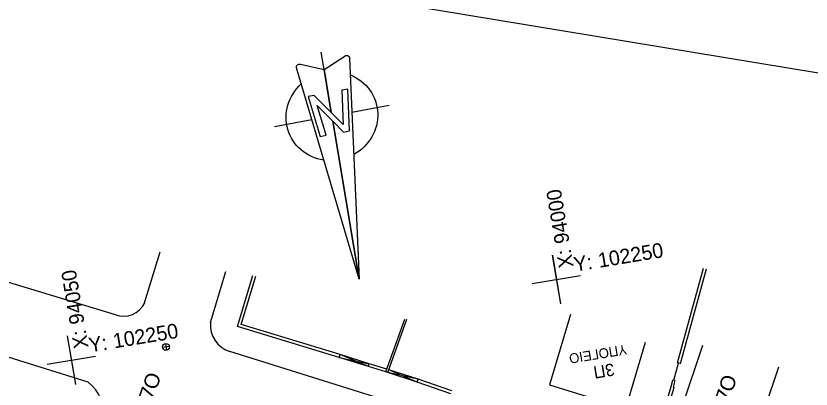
# Model space of a CAD drawing. Header units: metres. Extents: x 93017 to 94633, y 101979 to 102793.
# Drawn here: x 94058.3 to 94074.48, y 102375.63 to 102383.22 of the extents above; entities that cross this region are included whole.
import ezdxf
from ezdxf.enums import TextEntityAlignment as Align

# ---------------------------------------------------------------- set-up
doc = ezdxf.new("R2010")
doc.units = ezdxf.units.M
doc.header["$LTSCALE"] = 0.75
doc.header["$MEASUREMENT"] = 0
for name, color, linetype in [('CG_DIAF', 253, 'Continuous'), ('CG_FREATIO', 252, 'Continuous'), ('CG_KG', 253, 'KG'), ('CG_KR', 253, 'Continuous'), ('CG_KT', 253, 'Continuous'), ('CG_KTISMATA_TXT', 252, 'Continuous'), ('CG_MD', 253, 'Continuous'), ('GEOLOGY', 7, 'Continuous'), ('KANABOS', 8, 'Continuous'), ('OTM Solid 252', 252, 'Continuous'), ('OTM Text 0.25', 2, 'Continuous'), ('OTM Title + Pinakida', 7, 'Continuous')]:
    doc.layers.add(name, color=color, linetype=linetype)
doc.styles.add('ARIAL', font='ARIAL.TTF')
doc.styles.add('Arial Greek', font='ARIAL.TTF')
doc.styles.add('GRSIMP', font='grsimp')
doc.styles.add('KTISMATA', font='win-sim.shx')
doc.linetypes.add('KG', pattern='A,5,-0.5,[114,OrizLt.shx,S=1,R=0,X=0,Y=0.5],-0.5', length=6)

# ---------------------------------------------------------------- blocks, each defined once
blk = doc.blocks.new('ARI_KAN')
at = {"layer": 'OTM Solid 252', "style": 'GRSIMP'}
blk.add_text('X:', height=1.5, rotation=90, dxfattribs=at).set_placement((1.2, 1), align=Align.MIDDLE_LEFT)
blk.add_text('Y:', height=1.5, dxfattribs=at).set_placement((2, 1.2), align=Align.MIDDLE_LEFT)
blk.add_attdef('X', text='', height=1.5, rotation=90, dxfattribs=at).set_placement((1.2, 3.5), align=Align.MIDDLE_LEFT)
blk.add_attdef('Y', text='', height=1.5, dxfattribs=at).set_placement((4.5, 1.2), align=Align.MIDDLE_LEFT)
blk = doc.blocks.new('cross')
at = {"layer": 'GEOLOGY', "color": 6}
for p, q in [((11345.511, -2144.538), (11345.511, -2149.538)), ((11343.011, -2147.038), (11348.011, -2147.038))]:
    blk.add_line(p, q, dxfattribs=at)
blk = doc.blocks.new('noth')
at = {"linetype": 'Continuous', "extrusion": (0.062852, -0.27733, 0.958717)}
for p, q in [((40.033, 191.744, -568.886), (42.776, 214.083, -562.604)), ((42.776, 214.083, -562.604), (42.776, 197.783, -567.319)), ((41.243, 199.046, -566.853), (40.726, 194.833, -568.038)), ((41.871, 199.056, -566.891), (41.243, 199.046, -566.853)), ((42.776, 197.783, -567.319), (41.871, 199.056, -566.891)), ((41.354, 194.843, -568.076), (41.777, 198.294, -567.106)), ((41.777, 198.294, -567.106), (42.776, 196.889, -567.577)), ((42.776, 196.889, -567.577), (42.776, 192.469, -568.856)), ((40.726, 194.833, -568.038), (41.354, 194.843, -568.076)), ((42.776, 192.469, -568.856), (40.492, 191.453, -569))]:
    blk.add_line(p, q, dxfattribs=at)
at = {"linetype": 'Continuous', "extrusion": (0.062762, -0.277294, 0.958733)}
blk.add_line((42.776, 214.083, -562.604), (45.519, 191.84, -569.217), dxfattribs=at)
at = {"linetype": 'Continuous', "extrusion": (0.062741, -0.277313, 0.958729)}
for p, q in [((42.776, 197.783, -567.319), (42.776, 214.083, -562.604)), ((44.309, 199.097, -567.039), (43.681, 199.086, -567.001)), ((43.681, 199.086, -567.001), (44.065, 195.97, -567.927)), ((44.826, 194.898, -568.287), (44.309, 199.097, -567.039)), ((44.065, 195.97, -567.927), (42.776, 197.783, -567.319)), ((44.844, 197.308, -567.591), (48.702, 197.375, -567.824)), ((36.85, 197.168, -567.108), (40.708, 197.236, -567.341)), ((42.776, 192.468, -568.856), (42.776, 196.889, -567.577)), ((42.776, 196.889, -567.577), (44.198, 194.888, -568.249)), ((44.198, 194.888, -568.249), (44.826, 194.898, -568.287)), ((42.776, 192.468, -568.856), (42.776, 190.668, -569.377)), ((45.06, 191.532, -569.276), (42.776, 192.468, -568.856))]:
    blk.add_line(p, q, dxfattribs=at)
at = {"linetype": 'Continuous', "extrusion": (0.062727, -0.277311, 0.95873)}
for centre, major_axis, start_param, end_param in [((42.776, 197.272, -567.466), (3.308, 3.242, 0.721), 1.122517, 3.353925), ((42.776, 197.272, -567.466), (3.308, 3.242, 0.721), 4.500078, 6.731463), ((40.344, 191.715, -568.915), (0.221, 0.216, 0.048), 2.238903, 4.423491)]:
    blk.add_ellipse(centre, major_axis=major_axis, ratio=0.999988, start_param=start_param, end_param=end_param, dxfattribs=at)
at = {"linetype": 'Continuous', "extrusion": (-0.062727, 0.277311, -0.95873)}
blk.add_ellipse((45.209, 191.799, -569.208), major_axis=(0.221, 0.216, 0.048), ratio=0.999988, start_param=0.668094, end_param=2.852682, dxfattribs=at)
blk = doc.blocks.new('noth1')
at = {"zscale": 0.0001, "rotation": 359.9999999991662}
blk.add_blockref('noth', (-42.776, -192.468), dxfattribs=at)

msp = doc.modelspace()

# ---------------------------------------------------------------- linework, layer by layer
at = {"layer": 'CG_FREATIO'}
for p, q in [((94061.343, 102376.559), (94061.366, 102376.421)), ((94061.424, 102376.501), (94061.285, 102376.478))]:
    msp.add_line(p, q, dxfattribs=at)
msp.add_circle((94061.355, 102376.49), 0.07, dxfattribs=at)
at = {"layer": 'CG_KG'}
msp.add_line((94071.687, 102375.81), (94071.782, 102376.159), dxfattribs=at)
at = {"layer": 'CG_KR'}
for p, q in [((94055.998, 102378.464), (94060.325, 102377.147)), ((94060.922, 102377.388), (94061.238, 102378.425)), ((94062.261, 102376.984), (94062.576, 102378.021)), ((94059.773, 102375.773), (94055.824, 102377.004)), ((94071.396, 102373.926), (94072.276, 102376.526)), ((94065.835, 102375.396), (94062.657, 102376.395)), ((94073.813, 102376.08), (94073.012, 102373.708))]:
    msp.add_line(p, q, dxfattribs=at)
at = {"layer": 'CG_KR', "flags": 128}
for points in [[(94079.354, 102343.79, 0.000001), (94076.787, 102345.638, 0.000007), (94076.272, 102346.009, 0.000072)], [(94078.306, 102345.533, -0.000003), (94080.419, 102344.009, -0.000361)]]:
    msp.add_lwpolyline(points, format="xyb", dxfattribs=at)
at = {"layer": 'CG_KR'}
for centre, radius, start, end in [((94060.497, 102377.581), 0.467, 248.3862, 335.5801), ((94062.818, 102376.932), 0.56, 174.634, 253.2771), ((94059.262, 102375.112), 0.836, 352.8947, 52.2873)]:
    msp.add_arc(centre, radius, start, end, dxfattribs=at)
at = {"layer": 'CG_KT'}
for p, q in [((94069.582, 102377.15), (94069.155, 102375.719)), ((94071.102, 102376.581), (94070.702, 102375.242)), ((94069.155, 102375.719), (94070.702, 102375.242))]:
    msp.add_line(p, q, dxfattribs=at)
at = {"layer": 'CG_MD'}
for p, q in [((94071.762, 102376.164), (94072.288, 102378.094)), ((94071.82, 102376.149), (94072.346, 102378.078)), ((94062.808, 102376.906), (94063.124, 102377.943)), ((94062.883, 102376.946), (94063.181, 102377.926)), ((94065.829, 102375.98), (94066.21, 102377.054)), ((94065.868, 102375.966), (94066.252, 102377.051)), ((94064.88, 102376.276), (94062.808, 102376.906)), ((94064.898, 102376.333), (94062.883, 102376.946)), ((94064.88, 102376.276), (94064.898, 102376.333)), ((94065.472, 102376.091), (94064.88, 102376.276)), ((94064.88, 102376.276), (94065.49, 102376.148)), ((94065.49, 102376.148), (94064.898, 102376.333)), ((94065.472, 102376.091), (94064.898, 102376.333)), ((94065.472, 102376.091), (94065.49, 102376.148)), ((94065.829, 102375.98), (94065.472, 102376.091)), ((94065.847, 102376.037), (94065.49, 102376.148)), ((94071.82, 102376.149), (94071.762, 102376.164)), ((94065.868, 102375.966), (94065.829, 102375.98)), ((94066.462, 102375.773), (94065.868, 102375.966)), ((94066.482, 102375.83), (94065.868, 102375.966)), ((94066.482, 102375.83), (94065.888, 102376.023)), ((94066.462, 102375.773), (94065.888, 102376.023)), ((94066.462, 102375.773), (94066.482, 102375.83)), ((94067.152, 102375.536), (94066.462, 102375.773)), ((94067.171, 102375.593), (94066.482, 102375.83)), ((94071.631, 102375.681), (94071.667, 102375.816)), ((94071.706, 102375.805), (94071.667, 102375.816)), ((94071.706, 102375.805), (94071.67, 102375.671)), ((94071.224, 102374.36), (94071.631, 102375.683)), ((94071.263, 102374.285), (94071.689, 102375.666)), ((94071.67, 102375.671), (94071.689, 102375.666))]:
    msp.add_line(p, q, dxfattribs=at)
at = {"layer": 'KANABOS'}
for p, q in [((94069.213, 102378.355), (94069.377, 102377.368)), ((94068.802, 102377.78), (94069.789, 102377.944)), ((94059.349, 102376.715), (94059.513, 102375.728)), ((94058.938, 102376.139), (94059.924, 102376.303))]:
    msp.add_line(p, q, dxfattribs=at)
at = {"layer": 'OTM Text 0.25', "color": 7, "ltscale": 0.5}
msp.add_lwpolyline([(94057.071, 102384.966), (94111.785, 102375.933), (94105.122, 102335.576), (94050.409, 102344.609)], close=True, dxfattribs=at)

# ---------------------------------------------------------------- block references
at = {"xscale": 0.1999999999875481, "yscale": 0.2000000000116415, "zscale": 0.2, "rotation": 189.44080177969}
msp.add_blockref('noth1', (94064.573, 102382.131, 0.011), dxfattribs=at)
at = {"layer": 'GEOLOGY', "color": 33, "xscale": 0.2000000000122818, "yscale": 0.2000000000116415, "zscale": 0.2, "rotation": 9.440801161507581}
for p in [(91760.492, 102429.256), (91750.627, 102427.616)]:
    msp.add_blockref('cross', p, dxfattribs=at)
at = {"layer": 'KANABOS'}
ref = msp.add_blockref('ARI_KAN', (94069.295, 102377.862), dxfattribs=dict(at, xscale=0.2000000000122818, yscale=0.2000000000116415, zscale=0.2, rotation=9.440801161507581))
ref.add_attrib('X', '94000', dxfattribs={"layer": '0', "height": 0.3, "rotation": 99.4408, "style": 'GRSIMP'}).set_placement((94069.417, 102378.592), align=Align.MIDDLE_LEFT)
ref.add_attrib('Y', '102250', dxfattribs={"layer": '0', "height": 0.3, "rotation": 9.4408, "style": 'GRSIMP'}).set_placement((94070.144, 102378.246), align=Align.MIDDLE_LEFT)
ref = msp.add_blockref('ARI_KAN', (94059.431, 102376.221), dxfattribs=dict(at, xscale=0.2000000000122818, yscale=0.2000000000116415, zscale=0.2, rotation=9.440801161507581))
ref.add_attrib('X', '94050', dxfattribs={"layer": '0', "height": 0.3, "rotation": 99.4408, "style": 'GRSIMP'}).set_placement((94059.553, 102376.951), align=Align.MIDDLE_LEFT)
ref.add_attrib('Y', '102250', dxfattribs={"layer": '0', "height": 0.3, "rotation": 9.4408, "style": 'GRSIMP'}).set_placement((94060.279, 102376.606), align=Align.MIDDLE_LEFT)

# ---------------------------------------------------------------- texts
at = {"layer": 'CG_DIAF', "style": 'ARIAL'}
for s, rotation, p in [('ΟΔΟΣ ΔΡΑΓΑΤΣΑΝΙΟΥ', 250.5597, (94060.983, 102376.003)), ('ΟΔΟΣ ΑΓΙΑΣ ΜΑΡΙΝΑΣ', 252.0402, (94072.689, 102375.955))]:
    msp.add_text(s, height=0.3, rotation=rotation, dxfattribs=at).set_placement(p)
at = {"layer": 'CG_KTISMATA_TXT', "style": 'KTISMATA'}
for s, height, p in [('ΥΠΟΓΕΙΟ', 0.2, (94070.142, 102376.343)), ('3Π', 0.25, (94070.264, 102376))]:
    msp.add_text(s, height=height, rotation=189.4408, dxfattribs=at).set_placement(p, align=Align.MIDDLE_CENTER)
at = {"layer": 'OTM Title + Pinakida', "color": 7, "style": 'Arial Greek'}
msp.add_text('ΑΝΑΠΤΥΓΜΑ ΠΑΣΣΑΛΟΣΤΟΙΧΙΑΣ Ω/Σ, METΡΑ ΠΡΟΣΩΡΙΝΗΣ ΑΝΤΙΣΤΗΡΙΞΗΣ & ΧΩΡΟΘΕΤΗΣΗ ΟΡΓΑΝΩΝ ΓΔΠ - BOΡΕΙΑ ΠΑΡΕΙΑ', height=0.6, rotation=350.6259, dxfattribs=at).set_placement((94093.634, 102382.156), align=Align.CENTER)

doc.saveas('drawing.dxf')
